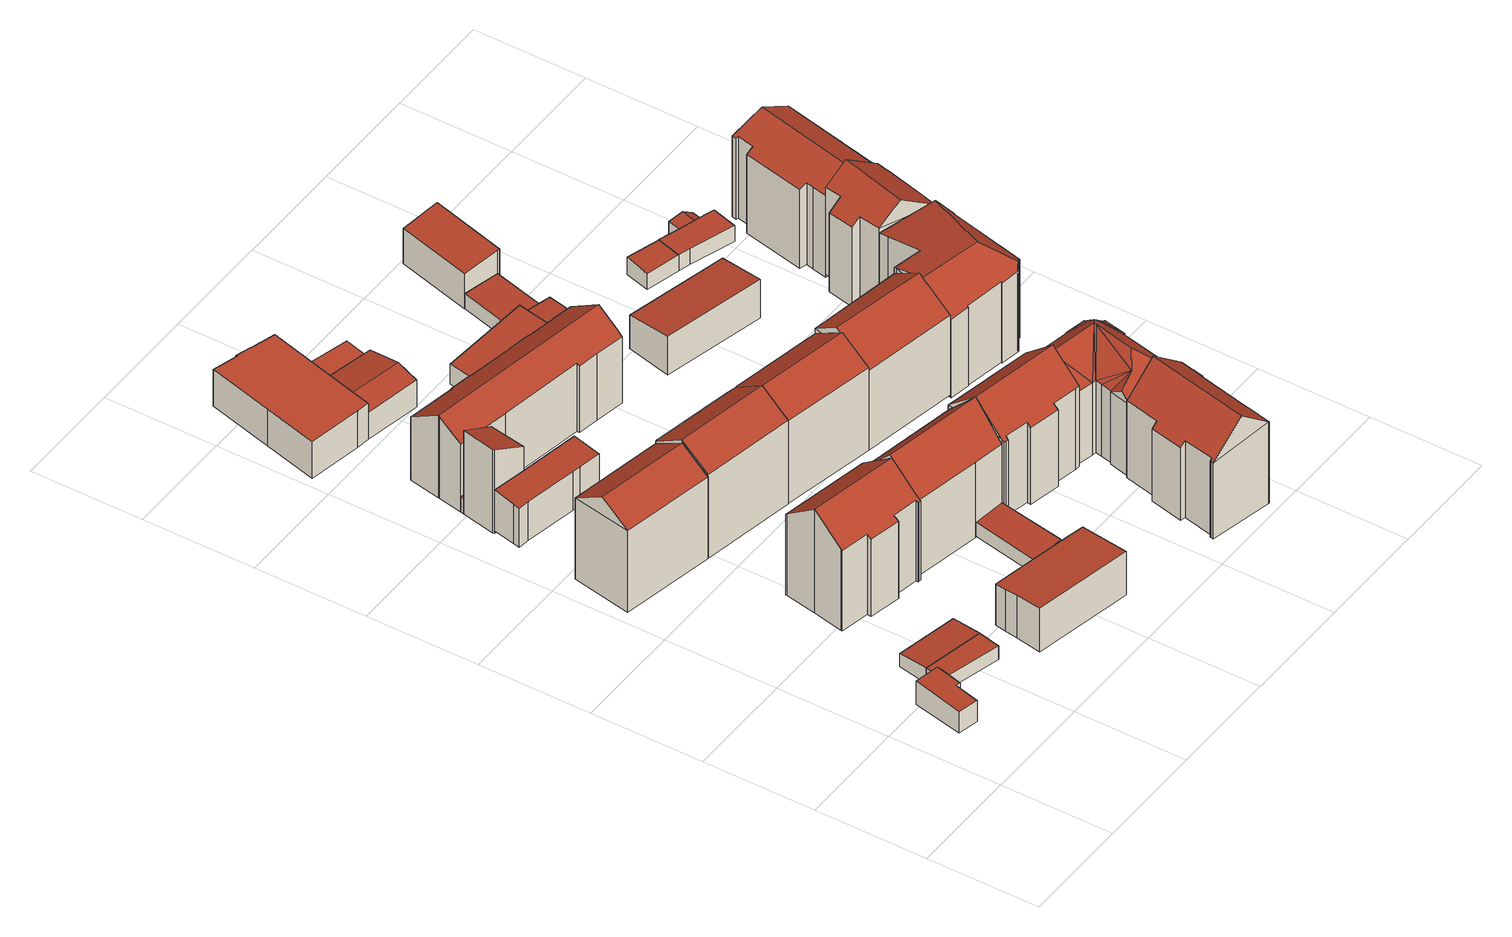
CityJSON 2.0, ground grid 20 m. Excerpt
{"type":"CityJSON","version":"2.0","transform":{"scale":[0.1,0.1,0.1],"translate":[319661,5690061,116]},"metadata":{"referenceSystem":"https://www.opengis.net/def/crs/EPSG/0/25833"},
"CityObjects":{
"building1":{"type":"Building","attributes":{"Dachtyp_tdc":"tdcPolyFlatRoof","Gemeindeschluessel":14713000,"Dachneigung":3.75,"QualitaetDacherkennung":88,"Geometrietyp2DReferenz":"3000","function":"31001_9998","roofType":"2100","measuredHeight":4.69},"geometry":[{"type":"MultiSurface","lod":"2","boundaries":[[[0,1,2,3]],[[1,4,5,2]],[[4,6,7,5]],[[6,8,9,7]],[[8,10,11,9]],[[10,12,13,11]],[[12,0,3,13]],[[12,10,8,6,4,1,0]],[[3,2,5,7,9,11,13]]],"semantics":{"surfaces":[{"type":"WallSurface"},{"type":"RoofSurface"},{"type":"GroundSurface"}],"values":[0,0,0,0,0,0,0,1,2]}}]},
"building2":{"type":"Building","attributes":{"Dachtyp_tdc":"tdcPolyFlatRoof","Gemeindeschluessel":14713000,"Dachneigung":3.17,"QualitaetDacherkennung":73,"Geometrietyp2DReferenz":"3000","function":"31001_9998","roofType":"2100","measuredHeight":2.9},"geometry":[{"type":"MultiSurface","lod":"2","boundaries":[[[14,15,16,17]],[[15,18,19,16]],[[18,20,21,19]],[[20,22,23,21]],[[22,14,17,23]],[[22,20,18,15,14]],[[17,16,19,21,23]]],"semantics":{"surfaces":[{"type":"WallSurface"},{"type":"RoofSurface"},{"type":"GroundSurface"}],"values":[0,0,0,0,0,1,2]}}]},
"building3":{"type":"Building","attributes":{"Dachtyp_tdc":"tdcPolyFlatRoof","Gemeindeschluessel":14713000,"Dachneigung":5.58,"QualitaetDacherkennung":72,"Geometrietyp2DReferenz":"3000","function":"31001_9998","roofType":"2100","measuredHeight":3.13},"geometry":[{"type":"MultiSurface","lod":"2","boundaries":[[[18,24,25,26]],[[24,27,28,25]],[[27,20,29,28]],[[20,18,26,29]],[[20,27,24,18]],[[26,25,28,29]]],"semantics":{"surfaces":[{"type":"WallSurface"},{"type":"RoofSurface"},{"type":"GroundSurface"}],"values":[0,0,0,0,1,2]}}]},
"building4":{"type":"Building","attributes":{"Dachtyp_tdc":"tdcGableRoof","Gemeindeschluessel":14713000,"Dachneigung":32.01,"QualitaetDacherkennung":74,"Geometrietyp2DReferenz":"3000","function":"31001_9998","roofType":"3100","measuredHeight":19.52},"geometry":[{"type":"MultiSurface","lod":"2","boundaries":[[[30,31,32,33]],[[31,34,35,32]],[[34,36,37,35]],[[36,30,33,37]],[[34,31,38]],[[30,36,39]],[[31,30,39,38]],[[36,34,38,39]],[[33,32,35,37]]],"semantics":{"surfaces":[{"type":"WallSurface"},{"type":"RoofSurface"},{"type":"GroundSurface"}],"values":[0,0,0,0,0,0,1,1,2]}}]},
"building5":{"type":"Building","attributes":{"Dachtyp_tdc":"tdcGableRoof","Gemeindeschluessel":14713000,"Dachneigung":39.48,"QualitaetDacherkennung":62,"Geometrietyp2DReferenz":"3000","function":"31001_9998","roofType":"3100","measuredHeight":20.57},"geometry":[{"type":"MultiSurface","lod":"2","boundaries":[[[40,41,42,43]],[[41,44,45,42]],[[44,46,47,45]],[[46,48,49,47]],[[48,50,51,49]],[[50,52,53,51]],[[52,54,55,53]],[[54,56,57,55]],[[56,58,59,57]],[[58,60,61,59]],[[60,62,63,61]],[[62,64,65,63]],[[64,66,67,65]],[[66,68,69,67]],[[68,70,71,69]],[[70,40,43,71]],[[66,64,62,60,58]],[[58,56,54,52,50,48,46,44,41,40,70,68,66]],[[43,42,45,47,49,51,53,55,57,59,61,63,65,67,69,71]]],"semantics":{"surfaces":[{"type":"WallSurface"},{"type":"RoofSurface"},{"type":"GroundSurface"}],"values":[0,0,0,0,0,0,0,0,0,0,0,0,0,0,0,0,1,1,2]}}]},
"building6":{"type":"Building","attributes":{"Dachtyp_tdc":"tdcPolyFlatRoof","Gemeindeschluessel":14713000,"Dachneigung":2.7,"QualitaetDacherkennung":72,"Geometrietyp2DReferenz":"3000","function":"31001_9998","roofType":"2100","measuredHeight":8.62},"geometry":[{"type":"MultiSurface","lod":"2","boundaries":[[[72,73,74,75]],[[73,76,77,74]],[[76,78,79,77]],[[78,80,81,79]],[[80,82,83,81]],[[82,84,85,83]],[[84,72,75,85]],[[84,82,80,78,76,73,72]],[[75,74,77,79,81,83,85]]],"semantics":{"surfaces":[{"type":"WallSurface"},{"type":"RoofSurface"},{"type":"GroundSurface"}],"values":[0,0,0,0,0,0,0,1,2]}}]},
"building7":{"type":"Building","attributes":{"Dachtyp_tdc":"tdcPolyFlatRoof","Gemeindeschluessel":14713000,"Dachneigung":6.64,"QualitaetDacherkennung":63,"Geometrietyp2DReferenz":"3000","function":"31001_9998","roofType":"2100","measuredHeight":8.11},"geometry":[{"type":"MultiSurface","lod":"2","boundaries":[[[86,87,88,89]],[[87,90,91,88]],[[90,92,93,91]],[[92,94,95,93]],[[94,96,97,95]],[[96,98,99,97]],[[98,100,101,99]],[[100,102,103,101]],[[102,86,89,103]],[[102,100,98,96,94,92,90,87,86]],[[89,88,91,93,95,97,99,101,103]]],"semantics":{"surfaces":[{"type":"WallSurface"},{"type":"RoofSurface"},{"type":"GroundSurface"}],"values":[0,0,0,0,0,0,0,0,0,1,2]}}]},
"building8":{"type":"Building","attributes":{"Dachtyp_tdc":"tdcGableRoof","Gemeindeschluessel":14713000,"Dachneigung":33.3,"QualitaetDacherkennung":78,"Geometrietyp2DReferenz":"3000","function":"31001_9998","roofType":"3100","measuredHeight":20.06},"geometry":[{"type":"MultiSurface","lod":"2","boundaries":[[[104,105,32,106]],[[105,107,108,32]],[[107,109,110,108]],[[109,111,112,110]],[[111,113,114,112]],[[113,115,116,114]],[[115,117,35,116]],[[117,104,106,35]],[[113,111,109,107,105,104]],[[104,117,115,113]],[[106,32,108,110,112,114,116,35]]],"semantics":{"surfaces":[{"type":"WallSurface"},{"type":"RoofSurface"},{"type":"GroundSurface"}],"values":[0,0,0,0,0,0,0,0,1,1,2]}}]},
"building9":{"type":"Building","attributes":{"Dachtyp_tdc":"tdcPolyFlatRoof","Gemeindeschluessel":14713000,"Dachneigung":0,"QualitaetDacherkennung":51,"Geometrietyp2DReferenz":"3000","function":"31001_9998","roofType":"1000","measuredHeight":7.19},"geometry":[{"type":"MultiSurface","lod":"2","boundaries":[[[118,119,120,121]],[[119,122,123,120]],[[122,124,125,123]],[[124,126,127,125]],[[126,128,129,127]],[[128,130,131,129]],[[130,132,133,131]],[[132,134,135,133]],[[134,136,137,135]],[[136,138,139,137]],[[138,140,141,139]],[[140,118,121,141]],[[140,138,136,134,132,130,128,126,124,122,119,118]],[[121,120,123,125,127,129,131,133,135,137,139,141]]],"semantics":{"surfaces":[{"type":"WallSurface"},{"type":"RoofSurface"},{"type":"GroundSurface"}],"values":[0,0,0,0,0,0,0,0,0,0,0,0,1,2]}}]},
"building10":{"type":"Building","attributes":{"Dachtyp_tdc":"tdcFreeFormRoof","Gemeindeschluessel":14713000,"Dachneigung":47.56,"QualitaetDacherkennung":67,"Geometrietyp2DReferenz":"3000","function":"31001_9998","roofType":"5000","measuredHeight":20.81},"geometry":[{"type":"MultiSurface","lod":"2","boundaries":[[[142,143,144,145]],[[143,146,147,144]],[[146,148,149,147]],[[148,150,151,149]],[[150,152,153,151]],[[152,154,69,153]],[[154,155,65,69]],[[155,156,157,65]],[[156,142,145,157]],[[158,148,146,143,142,156,155,159]],[[152,150,158,159,154]],[[155,154,159]],[[150,148,158]],[[145,144,147,149,151,153,69,65,157]]],"semantics":{"surfaces":[{"type":"WallSurface"},{"type":"RoofSurface"},{"type":"GroundSurface"}],"values":[0,0,0,0,0,0,0,0,0,1,1,0,0,2]}}]},
"building11":{"type":"Building","attributes":{"Dachtyp_tdc":"tdcPolyFlatRoof","Gemeindeschluessel":14713000,"Dachneigung":3.57,"QualitaetDacherkennung":85,"Geometrietyp2DReferenz":"3000","function":"31001_9998","roofType":"2100","measuredHeight":3.13},"geometry":[{"type":"MultiSurface","lod":"2","boundaries":[[[160,161,162,163]],[[161,164,165,162]],[[164,166,167,165]],[[166,160,163,167]],[[166,164,161,160]],[[163,162,165,167]]],"semantics":{"surfaces":[{"type":"WallSurface"},{"type":"RoofSurface"},{"type":"GroundSurface"}],"values":[0,0,0,0,1,2]}}]},
"building12":{"type":"Building","attributes":{"Gemeindeschluessel":14713000,"Geometrietyp2DReferenz":"3000","function":"31001_9998","roofType":"9999"},"children":["building12-1","building12-2","building12-3"]},
"building12-1":{"type":"BuildingPart","attributes":{"Dachtyp_tdc":"tdcPolyFlatRoof","Dachneigung":27.48,"QualitaetDacherkennung":70,"Geometrietyp2DReferenz":"3000","roofType":"2100","measuredHeight":16.54},"parents":["building12"],"geometry":[{"type":"MultiSurface","lod":"2","boundaries":[[[168,169,170,171,172]],[[169,173,174,170]],[[173,175,176,174]],[[175,177,178,179,176]],[[177,175,173,169,168]],[[171,170,174,176,179]],[[168,172,178,177]],[[172,171,179,178]]],"semantics":{"surfaces":[{"type":"WallSurface"},{"type":"RoofSurface"},{"type":"GroundSurface"},{"type":"ClosureSurface"}],"values":[0,0,0,0,1,2,0,3]}}]},
"building12-2":{"type":"BuildingPart","attributes":{"Dachtyp_tdc":"tdcPolyFlatRoof","Dachneigung":0,"QualitaetDacherkennung":0,"Geometrietyp2DReferenz":"3000","roofType":"9999","measuredHeight":3},"parents":["building12"],"geometry":[{"type":"MultiSurface","lod":"2","boundaries":[[[180,181,178,172,182]],[[182,172,171,183]],[[178,181,184,179]],[[180,182,183,185]],[[183,171,179,184,185]],[[179,171,172,178]],[[185,184,181,180]]],"semantics":{"surfaces":[{"type":"RoofSurface"},{"type":"WallSurface"},{"type":"GroundSurface"},{"type":"ClosureSurface"}],"values":[0,1,1,1,2,3,3]}}]},
"building12-3":{"type":"BuildingPart","attributes":{"Dachtyp_tdc":"tdcGableRoof","Dachneigung":34.04,"QualitaetDacherkennung":70,"Geometrietyp2DReferenz":"3000","roofType":"3100","measuredHeight":16.29},"parents":["building12"],"geometry":[{"type":"MultiSurface","lod":"2","boundaries":[[[186,187,188,189]],[[187,190,191,188]],[[190,192,180,185,191]],[[193,194,195,184,181]],[[194,196,197,195]],[[196,198,199,197]],[[198,200,201,199]],[[200,202,203,201]],[[202,204,205,203]],[[204,206,207,205]],[[206,208,209,207]],[[208,210,211,209]],[[210,212,213,211]],[[212,214,215,213]],[[214,216,217,215]],[[216,218,219,217]],[[218,220,221,219]],[[220,222,223,221]],[[222,224,225,223]],[[224,226,227,225]],[[226,228,229,227]],[[228,230,231,229]],[[230,232,233,231]],[[232,186,189,233]],[[228,226,224,222,220,218,216,214,212,210,208,206,204,202,200,198,196]],[[196,194,193,192,190,187,186,232,230,228]],[[189,188,191,185,184,195,197,199,201,203,205,207,209,211,213,215,217,219,221,223,225,227,229,231,233]],[[193,181,180,192]],[[181,184,185,180]]],"semantics":{"surfaces":[{"type":"WallSurface"},{"type":"RoofSurface"},{"type":"GroundSurface"},{"type":"ClosureSurface"}],"values":[0,0,0,0,0,0,0,0,0,0,0,0,0,0,0,0,0,0,0,0,0,0,0,0,1,1,2,0,3]}}]},
"building13":{"type":"Building","attributes":{"Dachtyp_tdc":"tdcGableRoof","Gemeindeschluessel":14713000,"Dachneigung":13.58,"QualitaetDacherkennung":90,"Geometrietyp2DReferenz":"3000","function":"31001_9998","roofType":"3100","measuredHeight":6.21},"geometry":[{"type":"MultiSurface","lod":"2","boundaries":[[[234,235,236,123]],[[235,237,238,236]],[[237,239,125,238]],[[239,234,123,125]],[[237,235,240]],[[234,239,241]],[[235,234,241,240]],[[239,237,240,241]],[[123,236,238,125]]],"semantics":{"surfaces":[{"type":"WallSurface"},{"type":"RoofSurface"},{"type":"GroundSurface"}],"values":[0,0,0,0,0,0,1,1,2]}}]},
"building14":{"type":"Building","attributes":{"Gemeindeschluessel":14713000,"Dachorientierung":0,"MittlereTraufHoehe":119.49,"ObjektHoehe":3,"BodenHoehe":116.49,"Geometrietyp2DReferenz":"3000","BezugspunktDach":"2000","AbsoluteHoehe":119.49,"Dachflaeche":56.08,"function":"31001_9998","measuredHeight":3,"storeysAboveGround":1},"geometry":[{"type":"MultiSurface","lod":"2","boundaries":[[[242,243,244,245,246,247]],[[247,246,248,123]],[[246,245,120,248]],[[245,244,249,120]],[[244,243,250,249]],[[243,242,236,250]],[[242,247,123,236]],[[123,248,120,249,250,236]]],"semantics":{"surfaces":[{"type":"RoofSurface"},{"type":"WallSurface"},{"type":"GroundSurface"}],"values":[0,1,1,1,1,1,1,2]}}]},
"building15":{"type":"Building","attributes":{"Dachtyp_tdc":"tdcFreeFormRoof","Gemeindeschluessel":14713000,"Dachneigung":33.14,"QualitaetDacherkennung":73,"Geometrietyp2DReferenz":"3000","function":"31001_9998","roofType":"5000","measuredHeight":19.96},"geometry":[{"type":"MultiSurface","lod":"2","boundaries":[[[251,252,253,254]],[[252,111,255,253]],[[111,256,257,255]],[[256,258,259,257]],[[258,251,254,259]],[[251,260,261,252]],[[260,258,256,111,261]],[[111,252,261]],[[251,258,260]],[[254,253,255,257,259]]],"semantics":{"surfaces":[{"type":"WallSurface"},{"type":"RoofSurface"},{"type":"GroundSurface"}],"values":[0,0,0,0,0,1,1,0,0,2]}}]},
"building16":{"type":"Building","attributes":{"Dachtyp_tdc":"tdcFreeFormRoof","Gemeindeschluessel":14713000,"Dachneigung":41.12,"QualitaetDacherkennung":62,"Geometrietyp2DReferenz":"3000","function":"31001_9998","roofType":"5000","measuredHeight":20.67},"geometry":[{"type":"MultiSurface","lod":"2","boundaries":[[[262,263,264,265]],[[263,266,267,264]],[[266,268,269,267]],[[268,270,271,269]],[[270,272,273,271]],[[272,274,275,273]],[[274,276,277,275]],[[276,278,279,277]],[[278,280,281,279]],[[280,282,283,281]],[[282,284,285,283]],[[284,286,287,285]],[[286,288,289,287]],[[288,262,265,289]],[[290,266,263,158]],[[276,274,272,270,268,290,158,262,288,286,284,282,280,278]],[[268,266,290]],[[263,262,158]],[[265,264,267,269,271,273,275,277,279,281,283,285,287,289]]],"semantics":{"surfaces":[{"type":"WallSurface"},{"type":"RoofSurface"},{"type":"GroundSurface"}],"values":[0,0,0,0,0,0,0,0,0,0,0,0,0,0,1,1,0,0,2]}}]},
"building17":{"type":"Building","attributes":{"Dachtyp_tdc":"tdcPolyFlatRoof","Gemeindeschluessel":14713000,"Dachneigung":9.22,"QualitaetDacherkennung":49,"Geometrietyp2DReferenz":"3000","function":"31001_9998","roofType":"2100","measuredHeight":6.36},"geometry":[{"type":"MultiSurface","lod":"2","boundaries":[[[291,292,293,294]],[[292,295,296,293]],[[295,297,298,296]],[[297,291,294,298]],[[297,295,292,291]],[[294,293,296,298]]],"semantics":{"surfaces":[{"type":"WallSurface"},{"type":"RoofSurface"},{"type":"GroundSurface"}],"values":[0,0,0,0,1,2]}}]},
"building18":{"type":"Building","attributes":{"Dachtyp_tdc":"tdcFreeFormRoof","Gemeindeschluessel":14713000,"Dachneigung":44.39,"QualitaetDacherkennung":62,"Geometrietyp2DReferenz":"3000","function":"31001_9998","roofType":"5000","measuredHeight":20.67},"geometry":[{"type":"MultiSurface","lod":"2","boundaries":[[[299,300,301,302]],[[300,303,304,301]],[[303,305,306,304]],[[305,307,308,306]],[[307,309,310,308]],[[309,311,312,310]],[[311,313,314,312]],[[313,315,316,314]],[[315,317,318,316]],[[317,319,320,318]],[[319,321,322,320]],[[321,323,324,322]],[[323,325,326,324]],[[325,327,328,326]],[[327,329,330,328]],[[329,331,332,330]],[[331,333,334,332]],[[333,299,302,334]],[[335,336,331,329,327,325,323,321,319,317,315,313]],[[311,309,307,305,303,300,299,333,336,335]],[[313,311,335]],[[333,331,336]],[[302,301,304,306,308,310,312,314,316,318,320,322,324,326,328,330,332,334]]],"semantics":{"surfaces":[{"type":"WallSurface"},{"type":"RoofSurface"},{"type":"GroundSurface"}],"values":[0,0,0,0,0,0,0,0,0,0,0,0,0,0,0,0,0,0,1,1,0,0,2]}}]},
"building19":{"type":"Building","attributes":{"Dachtyp_tdc":"tdcFreeFormRoof","Gemeindeschluessel":14713000,"Dachneigung":34.43,"QualitaetDacherkennung":69,"Geometrietyp2DReferenz":"3000","function":"31001_9998","roofType":"5000","measuredHeight":20.16},"geometry":[{"type":"MultiSurface","lod":"2","boundaries":[[[337,338,259,254]],[[338,339,340,259]],[[339,341,342,340]],[[341,343,344,342]],[[343,337,254,344]],[[343,345,346,337]],[[341,339,338,346,345]],[[338,337,346]],[[343,341,345]],[[254,259,340,342,344]]],"semantics":{"surfaces":[{"type":"WallSurface"},{"type":"RoofSurface"},{"type":"GroundSurface"}],"values":[0,0,0,0,0,1,1,0,0,2]}}]},
"building20":{"type":"Building","attributes":{"Dachtyp_tdc":"tdcPolyFlatRoof","Gemeindeschluessel":14713000,"Dachneigung":3.99,"QualitaetDacherkennung":76,"Geometrietyp2DReferenz":"3000","function":"31001_9998","roofType":"2100","measuredHeight":4.22},"geometry":[{"type":"MultiSurface","lod":"2","boundaries":[[[347,348,349,350]],[[348,351,352,349]],[[351,353,354,352]],[[353,347,350,354]],[[353,351,348,347]],[[350,349,352,354]]],"semantics":{"surfaces":[{"type":"WallSurface"},{"type":"RoofSurface"},{"type":"GroundSurface"}],"values":[0,0,0,0,1,2]}}]},
"building21":{"type":"Building","attributes":{"Dachtyp_tdc":"tdcFreeFormRoof","Gemeindeschluessel":14713000,"Dachneigung":43.02,"QualitaetDacherkennung":17,"Geometrietyp2DReferenz":"3000","function":"31001_9998","roofType":"5000","measuredHeight":19.22},"geometry":[{"type":"MultiSurface","lod":"2","boundaries":[[[355,356,267,269]],[[356,357,358,267]],[[357,359,360,358]],[[359,361,362,360]],[[361,363,364,362]],[[363,365,366,364]],[[365,367,368,366]],[[367,369,370,368]],[[369,371,372,370]],[[371,373,374,372]],[[373,375,376,374]],[[375,377,378,376]],[[377,379,380,378]],[[379,381,382,380]],[[381,383,384,382]],[[383,385,386,384]],[[385,355,269,386]],[[387,383,388]],[[387,385,383]],[[389,385,387]],[[385,389,355]],[[388,390,391]],[[383,390,388]],[[381,390,383]],[[390,381,379]],[[392,390,379,377]],[[392,377,375]],[[391,390,392,375,373]],[[393,394,387,388,391,373,371]],[[395,393,371,369]],[[396,395,369,367]],[[396,367,365]],[[397,398,399,394,393,395,396,365,363]],[[397,363,361]],[[398,397,361,359]],[[399,398,359,357]],[[389,387,394,399,357,356]],[[389,356,355]],[[269,267,358,360,362,364,366,368,370,372,374,376,378,380,382,384,386]]],"semantics":{"surfaces":[{"type":"WallSurface"},{"type":"RoofSurface"},{"type":"GroundSurface"}],"values":[0,0,0,0,0,0,0,0,0,0,0,0,0,0,0,0,0,1,1,1,1,1,1,1,1,1,0,1,1,1,1,1,1,1,1,1,1,0,2]}}]},
"building22":{"type":"Building","attributes":{"Dachtyp_tdc":"tdcPolyFlatRoof","Gemeindeschluessel":14713000,"Dachneigung":3.54,"QualitaetDacherkennung":83,"Geometrietyp2DReferenz":"3000","function":"31001_9998","roofType":"2100","measuredHeight":3.48},"geometry":[{"type":"MultiSurface","lod":"2","boundaries":[[[400,401,402,403]],[[401,404,405,402]],[[404,406,407,405]],[[406,408,409,407]],[[408,410,411,409]],[[410,400,403,411]],[[410,408,406,404,401,400]],[[403,402,405,407,409,411]]],"semantics":{"surfaces":[{"type":"WallSurface"},{"type":"RoofSurface"},{"type":"GroundSurface"}],"values":[0,0,0,0,0,0,1,2]}}]},
"building23":{"type":"Building","attributes":{"Dachtyp_tdc":"tdcPolyFlatRoof","Gemeindeschluessel":14713000,"Dachneigung":7.14,"QualitaetDacherkennung":49,"Geometrietyp2DReferenz":"3000","function":"31001_9998","roofType":"2100","measuredHeight":7.61},"geometry":[{"type":"MultiSurface","lod":"2","boundaries":[[[412,413,414,415]],[[413,416,417,414]],[[416,418,419,417]],[[418,412,415,419]],[[418,416,413,412]],[[415,414,417,419]]],"semantics":{"surfaces":[{"type":"WallSurface"},{"type":"RoofSurface"},{"type":"GroundSurface"}],"values":[0,0,0,0,1,2]}}]},
"building24":{"type":"Building","attributes":{"Dachtyp_tdc":"tdcPolyFlatRoof","Gemeindeschluessel":14713000,"Dachneigung":9.89,"QualitaetDacherkennung":80,"Geometrietyp2DReferenz":"3000","function":"31001_9998","roofType":"2100","measuredHeight":8.01},"geometry":[{"type":"MultiSurface","lod":"2","boundaries":[[[420,421,422,423]],[[421,424,425,422]],[[424,426,427,425]],[[426,428,429,427]],[[428,420,423,429]],[[428,426,424,421,420]],[[423,422,425,427,429]]],"semantics":{"surfaces":[{"type":"WallSurface"},{"type":"RoofSurface"},{"type":"GroundSurface"}],"values":[0,0,0,0,0,1,2]}}]},
"building25":{"type":"Building","attributes":{"Dachtyp_tdc":"tdcFreeFormRoof","Gemeindeschluessel":14713000,"Dachneigung":15.49,"QualitaetDacherkennung":31,"Geometrietyp2DReferenz":"3000","function":"31001_9998","roofType":"5000","measuredHeight":20.23},"geometry":[{"type":"MultiSurface","lod":"2","boundaries":[[[430,431,432,433]],[[431,434,435,432]],[[434,436,437,435]],[[436,438,439,437]],[[438,440,441,439]],[[440,442,443,441]],[[442,444,445,443]],[[444,446,447,445]],[[446,448,449,447]],[[448,450,451,449]],[[450,452,453,451]],[[452,454,455,453]],[[454,456,457,455]],[[456,458,459,457]],[[458,460,461,459]],[[460,462,463,461]],[[462,464,465,463]],[[464,466,467,465]],[[466,468,469,467]],[[468,470,471,469]],[[470,430,433,471]],[[448,446,444,442,440,472,473,454,452,450]],[[472,440,438,436,434,431,430,474]],[[472,474,470,468,466,464,462,460,458,456,473]],[[456,454,473]],[[430,470,474]],[[433,432,435,437,439,441,443,445,447,449,451,453,455,457,459,461,463,465,467,469,471]]],"semantics":{"surfaces":[{"type":"WallSurface"},{"type":"RoofSurface"},{"type":"GroundSurface"}],"values":[0,0,0,0,0,0,0,0,0,0,0,0,0,0,0,0,0,0,0,0,0,1,1,1,0,0,2]}}]},
"building26":{"type":"Building","attributes":{"Dachtyp_tdc":"tdcPolyFlatRoof","Gemeindeschluessel":14713000,"Dachneigung":4.54,"QualitaetDacherkennung":79,"Geometrietyp2DReferenz":"3000","function":"31001_9998","roofType":"2100","measuredHeight":3.46},"geometry":[{"type":"MultiSurface","lod":"2","boundaries":[[[475,476,477,478]],[[476,479,480,477]],[[479,481,482,480]],[[481,475,478,482]],[[481,479,476,475]],[[478,477,480,482]]],"semantics":{"surfaces":[{"type":"WallSurface"},{"type":"RoofSurface"},{"type":"GroundSurface"}],"values":[0,0,0,0,1,2]}}]},
"building27":{"type":"Building","attributes":{"Dachtyp_tdc":"tdcFreeFormRoof","Gemeindeschluessel":14713000,"Dachneigung":35.43,"QualitaetDacherkennung":64,"Geometrietyp2DReferenz":"3000","function":"31001_9998","roofType":"5000","measuredHeight":20.34},"geometry":[{"type":"MultiSurface","lod":"2","boundaries":[[[483,484,485,486]],[[484,487,488,485]],[[487,489,490,488]],[[489,491,492,490]],[[491,493,494,492]],[[493,495,496,494]],[[495,497,498,496]],[[497,499,500,498]],[[499,501,502,500]],[[501,503,504,502]],[[503,505,506,504]],[[505,483,486,506]],[[497,495,507,508,505,503,501,499]],[[508,507,493,491,489,487,484,483]],[[495,493,507]],[[483,505,508]],[[486,485,488,490,492,494,496,498,500,502,504,506]]],"semantics":{"surfaces":[{"type":"WallSurface"},{"type":"RoofSurface"},{"type":"GroundSurface"}],"values":[0,0,0,0,0,0,0,0,0,0,0,0,1,1,0,0,2]}}]},
"building28":{"type":"Building","attributes":{"Dachtyp_tdc":"tdcPolyFlatRoof","Gemeindeschluessel":14713000,"Dachneigung":5.33,"QualitaetDacherkennung":71,"Geometrietyp2DReferenz":"3000","function":"31001_9998","roofType":"2100","measuredHeight":3.52},"geometry":[{"type":"MultiSurface","lod":"2","boundaries":[[[509,481,482,510]],[[481,511,480,482]],[[511,512,513,480]],[[512,514,515,513]],[[514,516,517,515]],[[516,518,519,517]],[[518,509,510,519]],[[518,516,514,512,511,481,509]],[[510,482,480,513,515,517,519]]],"semantics":{"surfaces":[{"type":"WallSurface"},{"type":"RoofSurface"},{"type":"GroundSurface"}],"values":[0,0,0,0,0,0,0,1,2]}}]},
"building29":{"type":"Building","attributes":{"Dachtyp_tdc":"tdcGableRoof","Gemeindeschluessel":14713000,"Dachneigung":11.55,"QualitaetDacherkennung":24,"Geometrietyp2DReferenz":"3000","function":"31001_9998","roofType":"3100","measuredHeight":3},"geometry":[{"type":"MultiSurface","lod":"2","boundaries":[[[520,521,522,523]],[[521,524,525,522]],[[524,526,527,525]],[[526,520,523,527]],[[524,521,528]],[[520,526,529]],[[521,520,529,528]],[[526,524,528,529]],[[523,522,525,527]]],"semantics":{"surfaces":[{"type":"WallSurface"},{"type":"RoofSurface"},{"type":"GroundSurface"}],"values":[0,0,0,0,0,0,1,1,2]}}]},
"building30":{"type":"Building","attributes":{"Dachtyp_tdc":"tdcFreeFormRoof","Gemeindeschluessel":14713000,"Dachneigung":24.39,"QualitaetDacherkennung":62,"Geometrietyp2DReferenz":"3000","function":"31001_9998","roofType":"5000","measuredHeight":18.51},"geometry":[{"type":"MultiSurface","lod":"2","boundaries":[[[530,531,532,533]],[[531,534,535,532]],[[534,536,537,535]],[[536,538,539,537]],[[538,540,541,539]],[[540,542,543,541]],[[542,544,545,543]],[[544,546,547,545]],[[546,548,549,547]],[[548,550,551,549]],[[550,530,533,551]],[[546,544,552,553]],[[538,536,534,531,530,550,548,553,552,542,540]],[[544,542,552]],[[548,546,553]],[[533,532,535,537,539,541,543,545,547,549,551]]],"semantics":{"surfaces":[{"type":"WallSurface"},{"type":"RoofSurface"},{"type":"GroundSurface"}],"values":[0,0,0,0,0,0,0,0,0,0,0,1,1,0,0,2]}}]}
},
"vertices":[
[79,94,70],[43,102,70],[43,102,29],[79,94,29],[61,191,76],[61,191,29],[105,182,76],[105,182,29],[103,173,76],[103,173,29],[96,135,73],[96,135,29],[88,137,73],[88,137,29],
[103,173,57],[105,182,58],[105,182,30],[103,173,30],[110,205,59],[110,205,30],[220,182,59],[220,182,30],[213,144,57],[213,144,30],
[121,260,53],[121,260,28],[110,205,28],[232,237,53],[232,237,28],[220,182,28],
[26,776,183],[195,744,183],[195,744,23],[26,776,23],[173,636,184],[173,636,23],[5,669,184],[5,669,23],[184,689,218],[16,721,218],
[301,344,181],[299,344,181],[299,344,25],[301,344,25],[299,348,184],[299,348,25],[253,356,184],[253,356,25],[252,348,177],[252,348,25],[195,359,177],[195,359,25],[196,367,183],[196,367,25],[144,377,183],[144,377,25],[144,379,185],[144,379,25],[155,434,230],[155,434,25],[166,490,186],[166,490,25],[166,493,184],[166,493,25],[327,461,184],[327,461,25],[316,402,230],[316,402,25],[306,352,188],[306,352,25],[305,343,181],[305,343,25],
[272,171,113],[276,190,112],[276,190,31],[272,171,31],[428,159,112],[428,159,31],[455,153,112],[455,153,31],[439,65,117],[439,65,31],[260,101,117],[260,101,31],[268,147,115],[268,147,31],
[162,870,90],[69,888,90],[69,888,14],[162,870,14],[48,891,90],[48,891,14],[51,902,91],[51,902,14],[59,942,95],[59,942,14],[120,930,95],[120,930,14],[227,910,95],[227,910,14],[218,860,90],[218,860,14],[178,867,90],[178,867,14],
[184,690,224],[195,744,187],[184,690,23],[198,744,187],[198,744,23],[343,716,187],[343,716,23],[363,712,187],[363,712,23],[353,658,224],[353,658,23],[342,604,188],[342,604,23],[173,636,188],
[191,1421,77],[179,1376,77],[179,1376,5],[191,1421,5],[164,1321,77],[164,1321,5],[137,1219,77],[137,1219,5],[114,1222,77],[114,1222,5],[18,1240,77],[18,1240,5],[43,1336,77],[43,1336,5],[74,1454,77],[74,1454,5],[119,1441,77],[119,1441,5],[119,1443,77],[119,1443,5],[147,1435,77],[147,1435,5],[147,1434,77],[147,1434,5],
[366,452,176],[468,433,176],[468,433,25],[366,452,25],[468,434,174],[468,434,25],[507,427,174],[507,427,25],[486,318,173],[486,318,25],[431,328,173],[431,328,25],[306,352,173],[327,461,174],[366,453,174],[366,453,25],[497,372,233],[317,406,233],
[464,197,59],[406,206,55],[406,206,28],[464,197,28],[431,328,55],[431,328,28],[486,318,59],[486,318,28],
[131,995,143],[120,930,142],[120,930,9],[131,995,9],[131,995,39],[59,942,174],[59,942,9],[59,945,174],[59,945,9],[71,1005,174],[71,1005,39],[71,1005,9],
[168,994,39],[72,1011,39],[167,990,39],[167,990,9],[72,1011,9],[168,994,9],
[357,956,140],[320,962,140],[320,962,9],[357,956,9],[320,967,143],[320,967,9],[168,994,142],[72,1011,142],[81,1054,170],[81,1054,9],[81,1056,172],[81,1056,9],[92,1113,133],[92,1113,9],[180,1097,133],[180,1097,9],[181,1100,131],[181,1100,9],[220,1093,131],[220,1093,9],[220,1091,132],[220,1091,9],[305,1076,132],[305,1076,9],[305,1077,131],[305,1077,9],[345,1070,131],[345,1070,9],[344,1068,133],[344,1068,9],[359,1065,133],[359,1065,9],[378,1062,133],[378,1062,9],[393,1059,133],[393,1059,9],[396,1059,133],[396,1059,9],[433,1052,133],[433,1052,9],[427,1022,154],[427,1022,9],[422,995,172],[422,995,9],[414,957,147],[414,957,9],[411,946,140],[411,946,9],
[164,1321,52],[264,1299,52],[264,1299,5],[239,1199,58],[239,1199,5],[137,1219,58],[249,1239,67],[148,1260,67],
[264,1299,35],[278,1350,35],[247,1358,35],[179,1376,35],[174,1358,35],[164,1321,35],[174,1358,5],[247,1358,5],[278,1350,5],
[509,571,187],[342,604,187],[342,604,24],[509,571,24],[363,712,24],[367,712,187],[367,712,24],[531,681,186],[531,681,24],[520,625,223],[353,658,223],
[486,318,184],[507,427,184],[507,427,26],[486,318,26],[669,396,184],[669,396,26],[650,292,189],[650,292,26],[649,287,185],[649,287,26],[641,288,185],[641,288,26],[595,297,185],[595,297,26],[594,288,177],[594,288,26],[537,300,177],[537,300,26],[538,307,184],[538,307,26],[495,316,184],[495,316,26],[493,311,180],[493,311,26],[489,312,180],[489,312,26],[485,313,180],[485,313,26],[659,341,233],
[442,1090,69],[296,1119,45],[296,1119,6],[442,1090,6],[309,1186,45],[309,1186,6],[455,1158,69],[455,1158,6],
[775,188,188],[766,144,188],[766,144,28],[775,188,28],[764,145,189],[764,145,28],[742,47,189],[742,47,28],[744,47,188],[744,47,28],[734,4,188],[734,4,28],[732,4,189],[732,4,28],[620,29,177],[620,29,28],[621,33,177],[621,33,28],[621,35,177],[621,35,28],[625,35,181],[625,35,28],[637,90,180],[637,90,28],[628,92,171],[628,92,28],[641,152,171],[641,152,28],[651,150,180],[651,150,28],[665,213,180],[665,213,28],[670,211,186],[670,211,28],[774,188,189],[774,188,28],[678,16,235],[719,201,235],
[509,571,181],[531,681,196],[702,652,194],[702,652,24],[702,649,196],[702,649,24],[681,538,181],[681,538,24],[693,602,226],[522,636,226],
[455,1158,50],[517,1145,46],[517,1145,8],[455,1158,8],[503,1078,46],[503,1078,8],[442,1090,50],[442,1090,8],
[650,292,168],[669,396,168],[756,380,168],[756,380,26],[756,381,168],[756,381,26],[794,374,168],[794,374,26],[793,372,168],[793,372,26],[809,349,168],[809,349,26],[811,348,168],[811,348,26],[802,307,168],[802,307,26],[800,308,168],[800,308,26],[774,188,168],[774,188,26],[670,211,168],[670,211,26],[680,251,168],[680,251,26],[682,253,168],[682,253,26],[687,272,168],[687,272,26],[689,284,168],[689,284,26],[682,285,168],[682,285,26],[749,326,218],[751,324,216],[659,344,218],[710,234,197],[734,250,216],[674,228,184],[783,344,191],[773,342,200],[785,341,190],[806,345,172],[790,372,171],[777,353,191],[778,350,192],
[437,1165,37],[463,1261,37],[463,1261,7],[437,1165,7],[524,1243,41],[524,1243,7],[500,1151,41],[500,1151,7],[457,1164,39],[457,1164,7],[456,1162,39],[456,1162,7],
[704,960,76],[685,880,86],[685,880,10],[704,960,10],[501,924,86],[501,924,10],[520,1004,76],[520,1004,10],
[463,1261,75],[499,1395,75],[499,1395,6],[463,1261,6],[565,1378,87],[565,1378,6],[528,1242,87],[528,1242,6],[524,1243,86],[524,1243,6],
[702,649,207],[702,652,206],[702,652,20],[702,649,20],[756,641,206],[756,641,20],[775,711,185],[775,711,20],[780,730,180],[780,730,20],[887,701,181],[887,701,20],[888,701,180],[888,701,20],[880,662,179],[880,662,20],[878,663,180],[878,663,20],[857,565,178],[857,565,20],[858,564,176],[858,564,20],[850,526,175],[850,526,20],[848,527,177],[848,527,20],[824,512,180],[824,512,20],[824,510,179],[824,510,20],[788,516,177],[788,516,20],[788,518,179],[788,518,20],[717,531,177],[717,531,20],[717,530,175],[717,530,20],[680,536,174],[680,536,20],[681,538,175],[681,538,20],[803,570,222],[834,518,186],[691,594,222],
[646,1056,41],[658,1100,44],[658,1100,10],[646,1056,10],[717,1082,44],[717,1082,10],[707,1040,41],[707,1040,10],
[780,730,189],[788,770,187],[788,770,18],[780,730,18],[773,774,175],[773,774,18],[784,822,173],[784,822,18],[807,817,191],[807,817,18],[813,848,190],[813,848,18],[913,821,177],[913,821,18],[909,800,177],[909,800,18],[910,800,176],[910,800,18],[892,720,173],[892,720,18],[891,721,174],[891,721,18],[887,701,173],[887,701,18],[853,837,221],[821,719,221],
[728,1034,41],[728,1034,10],[717,1082,45],[760,1068,45],[760,1068,10],[804,1055,45],[804,1055,10],[818,1050,45],[818,1050,10],[809,1007,41],[809,1007,10],
[812,1084,28],[804,1055,28],[804,1055,11],[812,1084,11],[760,1068,36],[760,1068,11],[768,1098,36],[768,1098,11],[785,1061,41],[793,1090,41],
[822,887,173],[809,891,167],[809,891,12],[822,887,12],[833,1002,167],[833,1002,12],[847,1000,173],[847,1000,12],[854,1031,173],[854,1031,12],[850,1032,171],[850,1032,12],[852,1040,171],[852,1040,12],[955,1008,171],[955,1008,12],[913,821,171],[913,821,12],[813,848,173],[813,848,12],[819,874,173],[819,874,12],[907,1023,197],[864,834,197]
]}
